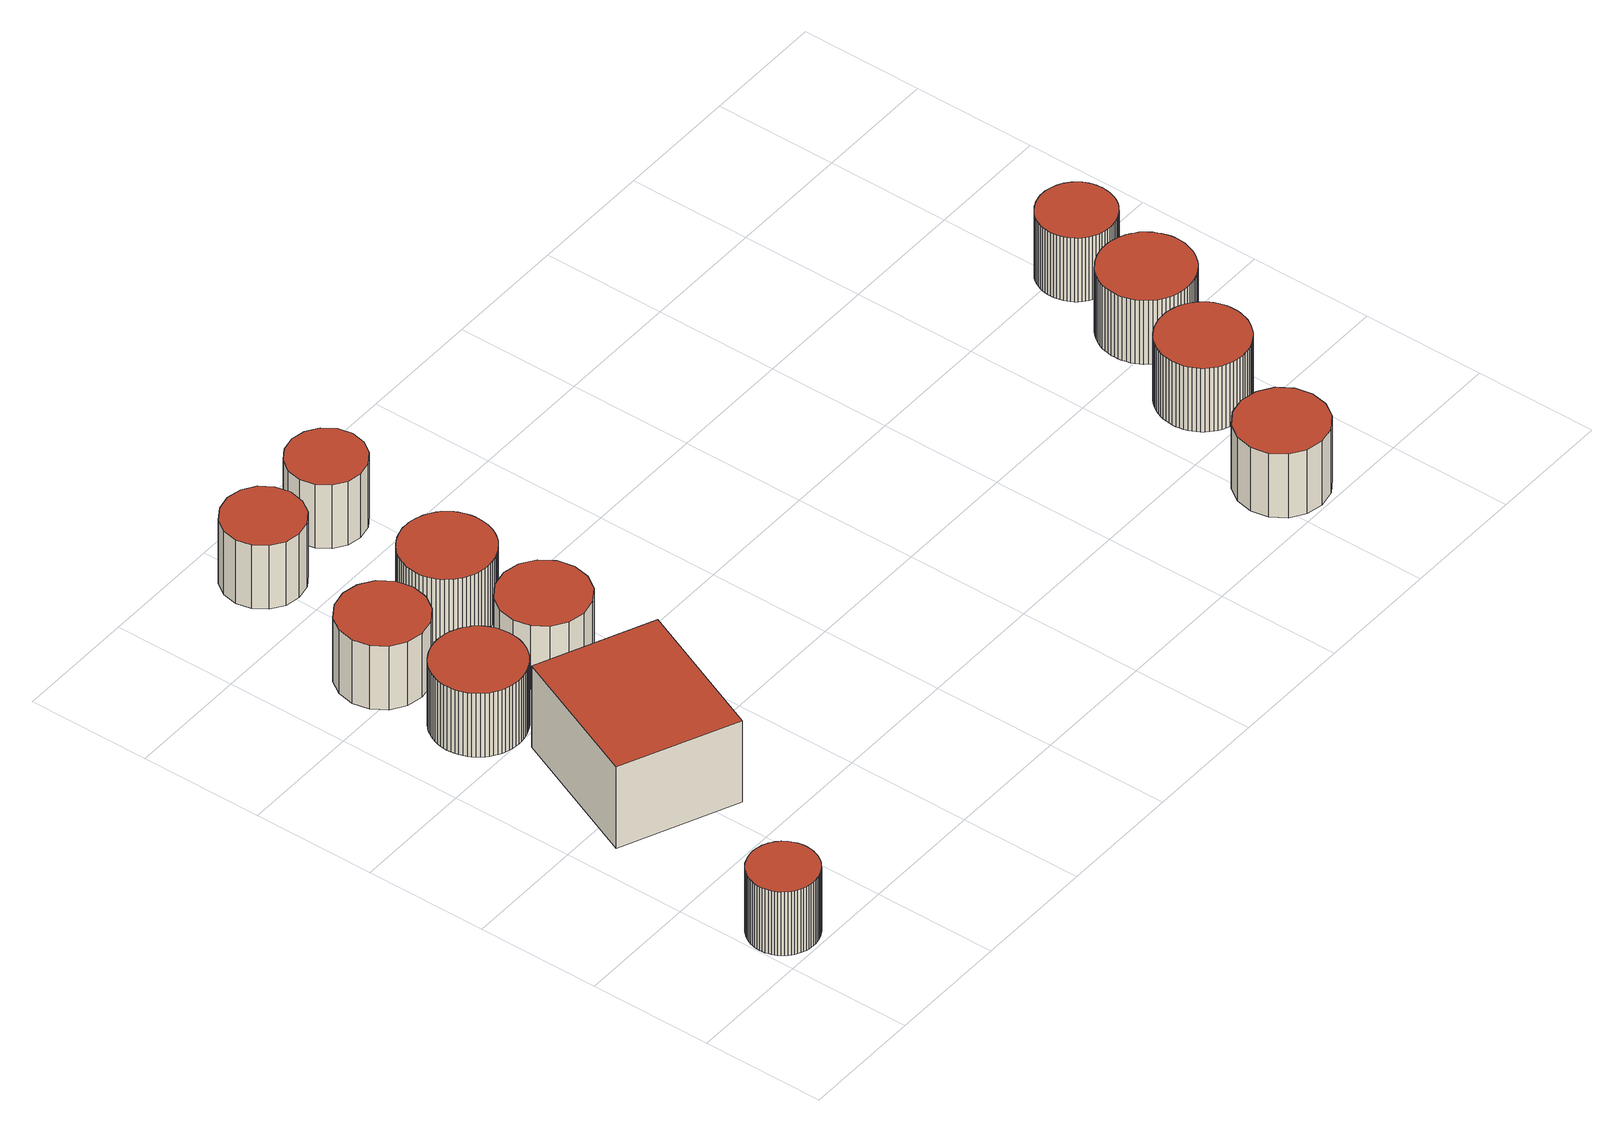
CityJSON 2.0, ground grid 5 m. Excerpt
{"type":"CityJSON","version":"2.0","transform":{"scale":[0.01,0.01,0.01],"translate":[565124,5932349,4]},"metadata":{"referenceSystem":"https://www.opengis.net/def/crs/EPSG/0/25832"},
"CityObjects":{
"building1":{"type":"Building","attributes":{"Gemeindeschluessel":"02000000","Geometrietyp2DReferenz":"3000","function":"51003_1205","roofType":"1000","measuredHeight":3},"geometry":[{"type":"MultiSurface","lod":"2","boundaries":[[[0,1,2,3,4,5,6,7,8,9,10,11,12,13,14,15,16,17,18,19,20,21,22,23,24,25,26,27,28,29,30,31,32,33,34,35,36,37,38,39,40,41,42,43,44,45,46,47,48,49,50,51,52,53,54,55,56,57,58,59,60,61,62,63,64,65,66,67,68,69,70,71]],[[72,73,74,75,76,77,78,79,80,81,82,83,84,85,86,87,88,89,90,91,92,93,94,95,96,97,98,99,100,101,102,103,104,105,106,107,108,109,110,111,112,113,114,115,116,117,118,119,120,121,122,123,124,125,126,127,128,129,130,131,132,133,134,135,136,137,138,139,140,141,142,143]],[[143,142,1,0]],[[142,141,2,1]],[[141,140,3,2]],[[140,139,4,3]],[[139,138,5,4]],[[138,137,6,5]],[[137,136,7,6]],[[136,135,8,7]],[[135,134,9,8]],[[134,133,10,9]],[[133,132,11,10]],[[132,131,12,11]],[[131,130,13,12]],[[130,129,14,13]],[[129,128,15,14]],[[128,127,16,15]],[[127,126,17,16]],[[126,125,18,17]],[[125,124,19,18]],[[124,123,20,19]],[[123,122,21,20]],[[122,121,22,21]],[[121,120,23,22]],[[120,119,24,23]],[[119,118,25,24]],[[118,117,26,25]],[[117,116,27,26]],[[116,115,28,27]],[[115,114,29,28]],[[114,113,30,29]],[[113,112,31,30]],[[112,111,32,31]],[[111,110,33,32]],[[110,109,34,33]],[[109,108,35,34]],[[108,107,36,35]],[[107,106,37,36]],[[106,105,38,37]],[[105,104,39,38]],[[104,103,40,39]],[[103,102,41,40]],[[102,101,42,41]],[[101,100,43,42]],[[100,99,44,43]],[[99,98,45,44]],[[98,97,46,45]],[[97,96,47,46]],[[96,95,48,47]],[[95,94,49,48]],[[94,93,50,49]],[[93,92,51,50]],[[92,91,52,51]],[[91,90,53,52]],[[90,89,54,53]],[[89,88,55,54]],[[88,87,56,55]],[[87,86,57,56]],[[86,85,58,57]],[[85,84,59,58]],[[84,83,60,59]],[[83,82,61,60]],[[82,81,62,61]],[[81,80,63,62]],[[80,79,64,63]],[[79,78,65,64]],[[78,77,66,65]],[[77,76,67,66]],[[76,75,68,67]],[[75,74,69,68]],[[74,73,70,69]],[[73,72,71,70]],[[72,143,0,71]]],"semantics":{"surfaces":[{"type":"GroundSurface"},{"type":"RoofSurface"},{"type":"WallSurface"}],"values":[0,1,2,2,2,2,2,2,2,2,2,2,2,2,2,2,2,2,2,2,2,2,2,2,2,2,2,2,2,2,2,2,2,2,2,2,2,2,2,2,2,2,2,2,2,2,2,2,2,2,2,2,2,2,2,2,2,2,2,2,2,2,2,2,2,2,2,2,2,2,2,2,2,2]}}]},
"building2":{"type":"Building","attributes":{"Gemeindeschluessel":"02000000","Geometrietyp2DReferenz":"3000","function":"31001_2100","roofType":"1000","measuredHeight":3.84,"storeysAboveGround":1},"geometry":[{"type":"MultiSurface","lod":"2","boundaries":[[[144,145,146,147]],[[148,149,150,151]],[[148,147,146,149]],[[149,146,145,150]],[[150,145,144,151]],[[151,144,147,148]]],"semantics":{"surfaces":[{"type":"RoofSurface"},{"type":"GroundSurface"},{"type":"WallSurface"}],"values":[0,1,2,2,2,2]}}]},
"building3":{"type":"Building","attributes":{"Gemeindeschluessel":"02000000","Geometrietyp2DReferenz":"3000","function":"51003_1205","roofType":"1000","measuredHeight":3},"geometry":[{"type":"MultiSurface","lod":"2","boundaries":[[[152,153,154,155,156,157,158,159,160,161,162,163,164,165,166,167,168,169,170,171,172,173,174,175,176,177,178,179,180,181,182,183,184,185,186,187,188,189,190,191,192,193,194,195,196,197,198,199,200,201,202,203,204,205,206,207,208,209,210,211,212,213,214,215,216,217,218,219,220,221,222,223]],[[224,225,226,227,228,229,230,231,232,233,234,235,236,237,238,239,240,241,242,243,244,245,246,247,248,249,250,251,252,253,254,255,256,257,258,259,260,261,262,263,264,265,266,267,268,269,270,271,272,273,274,275,276,277,278,279,280,281,282,283,284,285,286,287,288,289,290,291,292,293,294,295]],[[295,294,153,152]],[[294,293,154,153]],[[293,292,155,154]],[[292,291,156,155]],[[291,290,157,156]],[[290,289,158,157]],[[289,288,159,158]],[[288,287,160,159]],[[287,286,161,160]],[[286,285,162,161]],[[285,284,163,162]],[[284,283,164,163]],[[283,282,165,164]],[[282,281,166,165]],[[281,280,167,166]],[[280,279,168,167]],[[279,278,169,168]],[[278,277,170,169]],[[277,276,171,170]],[[276,275,172,171]],[[275,274,173,172]],[[274,273,174,173]],[[273,272,175,174]],[[272,271,176,175]],[[271,270,177,176]],[[270,269,178,177]],[[269,268,179,178]],[[268,267,180,179]],[[267,266,181,180]],[[266,265,182,181]],[[265,264,183,182]],[[264,263,184,183]],[[263,262,185,184]],[[262,261,186,185]],[[261,260,187,186]],[[260,259,188,187]],[[259,258,189,188]],[[258,257,190,189]],[[257,256,191,190]],[[256,255,192,191]],[[255,254,193,192]],[[254,253,194,193]],[[253,252,195,194]],[[252,251,196,195]],[[251,250,197,196]],[[250,249,198,197]],[[249,248,199,198]],[[248,247,200,199]],[[247,246,201,200]],[[246,245,202,201]],[[245,244,203,202]],[[244,243,204,203]],[[243,242,205,204]],[[242,241,206,205]],[[241,240,207,206]],[[240,239,208,207]],[[239,238,209,208]],[[238,237,210,209]],[[237,236,211,210]],[[236,235,212,211]],[[235,234,213,212]],[[234,233,214,213]],[[233,232,215,214]],[[232,231,216,215]],[[231,230,217,216]],[[230,229,218,217]],[[229,228,219,218]],[[228,227,220,219]],[[227,226,221,220]],[[226,225,222,221]],[[225,224,223,222]],[[224,295,152,223]]],"semantics":{"surfaces":[{"type":"GroundSurface"},{"type":"RoofSurface"},{"type":"WallSurface"}],"values":[0,1,2,2,2,2,2,2,2,2,2,2,2,2,2,2,2,2,2,2,2,2,2,2,2,2,2,2,2,2,2,2,2,2,2,2,2,2,2,2,2,2,2,2,2,2,2,2,2,2,2,2,2,2,2,2,2,2,2,2,2,2,2,2,2,2,2,2,2,2,2,2,2,2]}}]},
"building4":{"type":"Building","attributes":{"Gemeindeschluessel":"02000000","Geometrietyp2DReferenz":"3000","function":"51003_1205","roofType":"1000","measuredHeight":3},"geometry":[{"type":"MultiSurface","lod":"2","boundaries":[[[296,297,298,299,300,301,302,303,304,305,306,307,308,309,310,311]],[[312,313,314,315,316,317,318,319,320,321,322,323,324,325,326,327]],[[327,326,297,296]],[[326,325,298,297]],[[325,324,299,298]],[[324,323,300,299]],[[323,322,301,300]],[[322,321,302,301]],[[321,320,303,302]],[[320,319,304,303]],[[319,318,305,304]],[[318,317,306,305]],[[317,316,307,306]],[[316,315,308,307]],[[315,314,309,308]],[[314,313,310,309]],[[313,312,311,310]],[[312,327,296,311]]],"semantics":{"surfaces":[{"type":"GroundSurface"},{"type":"RoofSurface"},{"type":"WallSurface"}],"values":[0,1,2,2,2,2,2,2,2,2,2,2,2,2,2,2,2,2]}}]},
"building5":{"type":"Building","attributes":{"Gemeindeschluessel":"02000000","Geometrietyp2DReferenz":"3000","function":"51003_1205","roofType":"1000","measuredHeight":3},"geometry":[{"type":"MultiSurface","lod":"2","boundaries":[[[328,329,330,331,332,333,334,335,336,337,338,339,340,341,342,343]],[[344,345,346,347,348,349,350,351,352,353,354,355,356,357,358,359]],[[359,358,329,328]],[[358,357,330,329]],[[357,356,331,330]],[[356,355,332,331]],[[355,354,333,332]],[[354,353,334,333]],[[353,352,335,334]],[[352,351,336,335]],[[351,350,337,336]],[[350,349,338,337]],[[349,348,339,338]],[[348,347,340,339]],[[347,346,341,340]],[[346,345,342,341]],[[345,344,343,342]],[[344,359,328,343]]],"semantics":{"surfaces":[{"type":"GroundSurface"},{"type":"RoofSurface"},{"type":"WallSurface"}],"values":[0,1,2,2,2,2,2,2,2,2,2,2,2,2,2,2,2,2]}}]},
"building6":{"type":"Building","attributes":{"Gemeindeschluessel":"02000000","Geometrietyp2DReferenz":"3000","function":"51003_1205","roofType":"1000","measuredHeight":3},"geometry":[{"type":"MultiSurface","lod":"2","boundaries":[[[360,361,362,363,364,365,366,367,368,369,370,371,372,373,374,375]],[[376,377,378,379,380,381,382,383,384,385,386,387,388,389,390,391]],[[391,390,361,360]],[[390,389,362,361]],[[389,388,363,362]],[[388,387,364,363]],[[387,386,365,364]],[[386,385,366,365]],[[385,384,367,366]],[[384,383,368,367]],[[383,382,369,368]],[[382,381,370,369]],[[381,380,371,370]],[[380,379,372,371]],[[379,378,373,372]],[[378,377,374,373]],[[377,376,375,374]],[[376,391,360,375]]],"semantics":{"surfaces":[{"type":"GroundSurface"},{"type":"RoofSurface"},{"type":"WallSurface"}],"values":[0,1,2,2,2,2,2,2,2,2,2,2,2,2,2,2,2,2]}}]},
"building7":{"type":"Building","attributes":{"Gemeindeschluessel":"02000000","Geometrietyp2DReferenz":"3000","function":"51003_1205","roofType":"1000","measuredHeight":3},"geometry":[{"type":"MultiSurface","lod":"2","boundaries":[[[392,393,394,395,396,397,398,399,400,401,402,403,404,405,406,407,408,409,410,411,412,413,414,415,416,417,418,419,420,421,422,423,424,425,426,427,428,429,430,431,432,433,434,435,436,437,438,439,440,441,442,443,444,445,446,447,448,449,450,451,452,453,454,455,456,457,458,459,460,461,462,463]],[[464,465,466,467,468,469,470,471,472,473,474,475,476,477,478,479,480,481,482,483,484,485,486,487,488,489,490,491,492,493,494,495,496,497,498,499,500,501,502,503,504,505,506,507,508,509,510,511,512,513,514,515,516,517,518,519,520,521,522,523,524,525,526,527,528,529,530,531,532,533,534,535]],[[535,534,393,392]],[[534,533,394,393]],[[533,532,395,394]],[[532,531,396,395]],[[531,530,397,396]],[[530,529,398,397]],[[529,528,399,398]],[[528,527,400,399]],[[527,526,401,400]],[[526,525,402,401]],[[525,524,403,402]],[[524,523,404,403]],[[523,522,405,404]],[[522,521,406,405]],[[521,520,407,406]],[[520,519,408,407]],[[519,518,409,408]],[[518,517,410,409]],[[517,516,411,410]],[[516,515,412,411]],[[515,514,413,412]],[[514,513,414,413]],[[513,512,415,414]],[[512,511,416,415]],[[511,510,417,416]],[[510,509,418,417]],[[509,508,419,418]],[[508,507,420,419]],[[507,506,421,420]],[[506,505,422,421]],[[505,504,423,422]],[[504,503,424,423]],[[503,502,425,424]],[[502,501,426,425]],[[501,500,427,426]],[[500,499,428,427]],[[499,498,429,428]],[[498,497,430,429]],[[497,496,431,430]],[[496,495,432,431]],[[495,494,433,432]],[[494,493,434,433]],[[493,492,435,434]],[[492,491,436,435]],[[491,490,437,436]],[[490,489,438,437]],[[489,488,439,438]],[[488,487,440,439]],[[487,486,441,440]],[[486,485,442,441]],[[485,484,443,442]],[[484,483,444,443]],[[483,482,445,444]],[[482,481,446,445]],[[481,480,447,446]],[[480,479,448,447]],[[479,478,449,448]],[[478,477,450,449]],[[477,476,451,450]],[[476,475,452,451]],[[475,474,453,452]],[[474,473,454,453]],[[473,472,455,454]],[[472,471,456,455]],[[471,470,457,456]],[[470,469,458,457]],[[469,468,459,458]],[[468,467,460,459]],[[467,466,461,460]],[[466,465,462,461]],[[465,464,463,462]],[[464,535,392,463]]],"semantics":{"surfaces":[{"type":"GroundSurface"},{"type":"RoofSurface"},{"type":"WallSurface"}],"values":[0,1,2,2,2,2,2,2,2,2,2,2,2,2,2,2,2,2,2,2,2,2,2,2,2,2,2,2,2,2,2,2,2,2,2,2,2,2,2,2,2,2,2,2,2,2,2,2,2,2,2,2,2,2,2,2,2,2,2,2,2,2,2,2,2,2,2,2,2,2,2,2,2,2]}}]},
"building8":{"type":"Building","attributes":{"Gemeindeschluessel":"02000000","Geometrietyp2DReferenz":"3000","function":"51003_1205","roofType":"1000","measuredHeight":3},"geometry":[{"type":"MultiSurface","lod":"2","boundaries":[[[536,537,538,539,540,541,542,543,544,545,546,547,548,549,550,551]],[[552,553,554,555,556,557,558,559,560,561,562,563,564,565,566,567]],[[567,566,537,536]],[[566,565,538,537]],[[565,564,539,538]],[[564,563,540,539]],[[563,562,541,540]],[[562,561,542,541]],[[561,560,543,542]],[[560,559,544,543]],[[559,558,545,544]],[[558,557,546,545]],[[557,556,547,546]],[[556,555,548,547]],[[555,554,549,548]],[[554,553,550,549]],[[553,552,551,550]],[[552,567,536,551]]],"semantics":{"surfaces":[{"type":"GroundSurface"},{"type":"RoofSurface"},{"type":"WallSurface"}],"values":[0,1,2,2,2,2,2,2,2,2,2,2,2,2,2,2,2,2]}}]},
"building9":{"type":"Building","attributes":{"Gemeindeschluessel":"02000000","Geometrietyp2DReferenz":"3000","function":"51003_1205","roofType":"1000","measuredHeight":3},"geometry":[{"type":"MultiSurface","lod":"2","boundaries":[[[568,569,570,571,572,573,574,575,576,577,578,579,580,581,582,583]],[[584,585,586,587,588,589,590,591,592,593,594,595,596,597,598,599]],[[599,598,569,568]],[[598,597,570,569]],[[597,596,571,570]],[[596,595,572,571]],[[595,594,573,572]],[[594,593,574,573]],[[593,592,575,574]],[[592,591,576,575]],[[591,590,577,576]],[[590,589,578,577]],[[589,588,579,578]],[[588,587,580,579]],[[587,586,581,580]],[[586,585,582,581]],[[585,584,583,582]],[[584,599,568,583]]],"semantics":{"surfaces":[{"type":"GroundSurface"},{"type":"RoofSurface"},{"type":"WallSurface"}],"values":[0,1,2,2,2,2,2,2,2,2,2,2,2,2,2,2,2,2]}}]},
"building10":{"type":"Building","attributes":{"Gemeindeschluessel":"02000000","Geometrietyp2DReferenz":"3000","function":"51003_1205","roofType":"1000","measuredHeight":3},"geometry":[{"type":"MultiSurface","lod":"2","boundaries":[[[600,601,602,603,604,605,606,607,608,609,610,611,612,613,614,615,616,617,618,619,620,621,622,623,624,625,626,627,628,629,630,631,632,633,634,635,636,637,638,639,640,641,642,643,644,645,646,647,648,649,650,651,652,653,654,655,656,657,658,659,660,661,662,663,664,665,666,667,668,669,670,671]],[[672,673,674,675,676,677,678,679,680,681,682,683,684,685,686,687,688,689,690,691,692,693,694,695,696,697,698,699,700,701,702,703,704,705,706,707,708,709,710,711,712,713,714,715,716,717,718,719,720,721,722,723,724,725,726,727,728,729,730,731,732,733,734,735,736,737,738,739,740,741,742,743]],[[743,742,601,600]],[[742,741,602,601]],[[741,740,603,602]],[[740,739,604,603]],[[739,738,605,604]],[[738,737,606,605]],[[737,736,607,606]],[[736,735,608,607]],[[735,734,609,608]],[[734,733,610,609]],[[733,732,611,610]],[[732,731,612,611]],[[731,730,613,612]],[[730,729,614,613]],[[729,728,615,614]],[[728,727,616,615]],[[727,726,617,616]],[[726,725,618,617]],[[725,724,619,618]],[[724,723,620,619]],[[723,722,621,620]],[[722,721,622,621]],[[721,720,623,622]],[[720,719,624,623]],[[719,718,625,624]],[[718,717,626,625]],[[717,716,627,626]],[[716,715,628,627]],[[715,714,629,628]],[[714,713,630,629]],[[713,712,631,630]],[[712,711,632,631]],[[711,710,633,632]],[[710,709,634,633]],[[709,708,635,634]],[[708,707,636,635]],[[707,706,637,636]],[[706,705,638,637]],[[705,704,639,638]],[[704,703,640,639]],[[703,702,641,640]],[[702,701,642,641]],[[701,700,643,642]],[[700,699,644,643]],[[699,698,645,644]],[[698,697,646,645]],[[697,696,647,646]],[[696,695,648,647]],[[695,694,649,648]],[[694,693,650,649]],[[693,692,651,650]],[[692,691,652,651]],[[691,690,653,652]],[[690,689,654,653]],[[689,688,655,654]],[[688,687,656,655]],[[687,686,657,656]],[[686,685,658,657]],[[685,684,659,658]],[[684,683,660,659]],[[683,682,661,660]],[[682,681,662,661]],[[681,680,663,662]],[[680,679,664,663]],[[679,678,665,664]],[[678,677,666,665]],[[677,676,667,666]],[[676,675,668,667]],[[675,674,669,668]],[[674,673,670,669]],[[673,672,671,670]],[[672,743,600,671]]],"semantics":{"surfaces":[{"type":"GroundSurface"},{"type":"RoofSurface"},{"type":"WallSurface"}],"values":[0,1,2,2,2,2,2,2,2,2,2,2,2,2,2,2,2,2,2,2,2,2,2,2,2,2,2,2,2,2,2,2,2,2,2,2,2,2,2,2,2,2,2,2,2,2,2,2,2,2,2,2,2,2,2,2,2,2,2,2,2,2,2,2,2,2,2,2,2,2,2,2,2,2]}}]},
"building11":{"type":"Building","attributes":{"Gemeindeschluessel":"02000000","Geometrietyp2DReferenz":"3000","function":"51003_1205","roofType":"1000","measuredHeight":3},"geometry":[{"type":"MultiSurface","lod":"2","boundaries":[[[744,745,746,747,748,749,750,751,752,753,754,755,756,757,758,759,760,761,762,763,764,765,766,767,768,769,770,771,772,773,774,775,776,777,778,779,780,781,782,783,784,785,786,787,788,789,790,791,792,793,794,795,796,797,798,799,800,801,802,803,804,805,806,807,808,809,810,811,812,813,814,815]],[[816,817,818,819,820,821,822,823,824,825,826,827,828,829,830,831,832,833,834,835,836,837,838,839,840,841,842,843,844,845,846,847,848,849,850,851,852,853,854,855,856,857,858,859,860,861,862,863,864,865,866,867,868,869,870,871,872,873,874,875,876,877,878,879,880,881,882,883,884,885,886,887]],[[887,886,745,744]],[[886,885,746,745]],[[885,884,747,746]],[[884,883,748,747]],[[883,882,749,748]],[[882,881,750,749]],[[881,880,751,750]],[[880,879,752,751]],[[879,878,753,752]],[[878,877,754,753]],[[877,876,755,754]],[[876,875,756,755]],[[875,874,757,756]],[[874,873,758,757]],[[873,872,759,758]],[[872,871,760,759]],[[871,870,761,760]],[[870,869,762,761]],[[869,868,763,762]],[[868,867,764,763]],[[867,866,765,764]],[[866,865,766,765]],[[865,864,767,766]],[[864,863,768,767]],[[863,862,769,768]],[[862,861,770,769]],[[861,860,771,770]],[[860,859,772,771]],[[859,858,773,772]],[[858,857,774,773]],[[857,856,775,774]],[[856,855,776,775]],[[855,854,777,776]],[[854,853,778,777]],[[853,852,779,778]],[[852,851,780,779]],[[851,850,781,780]],[[850,849,782,781]],[[849,848,783,782]],[[848,847,784,783]],[[847,846,785,784]],[[846,845,786,785]],[[845,844,787,786]],[[844,843,788,787]],[[843,842,789,788]],[[842,841,790,789]],[[841,840,791,790]],[[840,839,792,791]],[[839,838,793,792]],[[838,837,794,793]],[[837,836,795,794]],[[836,835,796,795]],[[835,834,797,796]],[[834,833,798,797]],[[833,832,799,798]],[[832,831,800,799]],[[831,830,801,800]],[[830,829,802,801]],[[829,828,803,802]],[[828,827,804,803]],[[827,826,805,804]],[[826,825,806,805]],[[825,824,807,806]],[[824,823,808,807]],[[823,822,809,808]],[[822,821,810,809]],[[821,820,811,810]],[[820,819,812,811]],[[819,818,813,812]],[[818,817,814,813]],[[817,816,815,814]],[[816,887,744,815]]],"semantics":{"surfaces":[{"type":"GroundSurface"},{"type":"RoofSurface"},{"type":"WallSurface"}],"values":[0,1,2,2,2,2,2,2,2,2,2,2,2,2,2,2,2,2,2,2,2,2,2,2,2,2,2,2,2,2,2,2,2,2,2,2,2,2,2,2,2,2,2,2,2,2,2,2,2,2,2,2,2,2,2,2,2,2,2,2,2,2,2,2,2,2,2,2,2,2,2,2,2,2]}}]},
"building12":{"type":"Building","attributes":{"Gemeindeschluessel":"02000000","Geometrietyp2DReferenz":"3000","function":"51003_1205","roofType":"1000","measuredHeight":3},"geometry":[{"type":"MultiSurface","lod":"2","boundaries":[[[888,889,890,891,892,893,894,895,896,897,898,899,900,901,902,903,904,905,906,907,908,909,910,911,912,913,914,915,916,917,918,919,920,921,922,923,924,925,926,927,928,929,930,931,932,933,934,935,936,937,938,939,940,941,942,943,944,945,946,947,948,949,950,951,952,953,954,955,956,957,958,959]],[[960,961,962,963,964,965,966,967,968,969,970,971,972,973,974,975,976,977,978,979,980,981,982,983,984,985,986,987,988,989,990,991,992,993,994,995,996,997,998,999,1000,1001,1002,1003,1004,1005,1006,1007,1008,1009,1010,1011,1012,1013,1014,1015,1016,1017,1018,1019,1020,1021,1022,1023,1024,1025,1026,1027,1028,1029,1030,1031]],[[1031,1030,889,888]],[[1030,1029,890,889]],[[1029,1028,891,890]],[[1028,1027,892,891]],[[1027,1026,893,892]],[[1026,1025,894,893]],[[1025,1024,895,894]],[[1024,1023,896,895]],[[1023,1022,897,896]],[[1022,1021,898,897]],[[1021,1020,899,898]],[[1020,1019,900,899]],[[1019,1018,901,900]],[[1018,1017,902,901]],[[1017,1016,903,902]],[[1016,1015,904,903]],[[1015,1014,905,904]],[[1014,1013,906,905]],[[1013,1012,907,906]],[[1012,1011,908,907]],[[1011,1010,909,908]],[[1010,1009,910,909]],[[1009,1008,911,910]],[[1008,1007,912,911]],[[1007,1006,913,912]],[[1006,1005,914,913]],[[1005,1004,915,914]],[[1004,1003,916,915]],[[1003,1002,917,916]],[[1002,1001,918,917]],[[1001,1000,919,918]],[[1000,999,920,919]],[[999,998,921,920]],[[998,997,922,921]],[[997,996,923,922]],[[996,995,924,923]],[[995,994,925,924]],[[994,993,926,925]],[[993,992,927,926]],[[992,991,928,927]],[[991,990,929,928]],[[990,989,930,929]],[[989,988,931,930]],[[988,987,932,931]],[[987,986,933,932]],[[986,985,934,933]],[[985,984,935,934]],[[984,983,936,935]],[[983,982,937,936]],[[982,981,938,937]],[[981,980,939,938]],[[980,979,940,939]],[[979,978,941,940]],[[978,977,942,941]],[[977,976,943,942]],[[976,975,944,943]],[[975,974,945,944]],[[974,973,946,945]],[[973,972,947,946]],[[972,971,948,947]],[[971,970,949,948]],[[970,969,950,949]],[[969,968,951,950]],[[968,967,952,951]],[[967,966,953,952]],[[966,965,954,953]],[[965,964,955,954]],[[964,963,956,955]],[[963,962,957,956]],[[962,961,958,957]],[[961,960,959,958]],[[960,1031,888,959]]],"semantics":{"surfaces":[{"type":"GroundSurface"},{"type":"RoofSurface"},{"type":"WallSurface"}],"values":[0,1,2,2,2,2,2,2,2,2,2,2,2,2,2,2,2,2,2,2,2,2,2,2,2,2,2,2,2,2,2,2,2,2,2,2,2,2,2,2,2,2,2,2,2,2,2,2,2,2,2,2,2,2,2,2,2,2,2,2,2,2,2,2,2,2,2,2,2,2,2,2,2,2]}}]}
},
"vertices":[
[140,284,104],[152,284,104],[164,282,104],[175,279,104],[187,276,104],[198,271,104],[208,266,104],[218,260,104],[228,252,104],[236,244,104],[244,236,104],[251,226,104],[258,216,104],[263,206,104],[268,195,104],[271,183,104],[274,172,104],[275,160,104],[276,148,104],[275,136,104],[274,125,104],[271,113,104],[268,102,104],[263,91,104],[258,80,104],[251,70,104],[244,61,104],[236,52,104],[227,44,104],[218,37,104],[208,31,104],[197,25,104],[186,21,104],[175,17,104],[164,15,104],[152,13,104],[140,13,104],[128,13,104],[117,15,104],[105,17,104],[94,21,104],[83,25,104],[72,31,104],[62,37,104],[53,44,104],[44,52,104],[36,61,104],[29,71,104],[22,81,104],[17,91,104],[13,102,104],[9,113,104],[6,125,104],[5,137,104],[4,148,104],[5,160,104],[6,172,104],[9,183,104],[13,195,104],[17,206,104],[23,216,104],[29,226,104],[36,236,104],[44,244,104],[53,252,104],[62,260,104],[72,266,104],[83,271,104],[94,276,104],[105,279,104],[117,282,104],[128,284,104],[128,284,404],[117,282,404],[105,279,404],[94,276,404],[83,271,404],[72,266,404],[62,260,404],[53,252,404],[44,244,404],[36,236,404],[29,226,404],[23,216,404],[17,206,404],[13,195,404],[9,183,404],[6,172,404],[5,160,404],[4,148,404],[5,137,404],[6,125,404],[9,113,404],[13,102,404],[17,91,404],[22,81,404],[29,71,404],[36,61,404],[44,52,404],[53,44,404],[62,37,404],[72,31,404],[83,25,404],[94,21,404],[105,17,404],[117,15,404],[128,13,404],[140,13,404],[152,13,404],[164,15,404],[175,17,404],[186,21,404],[197,25,404],[208,31,404],[218,37,404],[227,44,404],[236,52,404],[244,61,404],[251,70,404],[258,80,404],[263,91,404],[268,102,404],[271,113,404],[274,125,404],[275,136,404],[276,148,404],[275,160,404],[274,172,404],[271,183,404],[268,195,404],[263,206,404],[258,216,404],[251,226,404],[244,236,404],[236,244,404],[228,252,404],[218,260,404],[208,266,404],[198,271,404],[187,276,404],[175,279,404],[164,282,404],[152,284,404],[140,284,404],
[586,670,499],[834,1236,499],[367,1440,499],[119,874,499],[119,874,115],[367,1440,115],[834,1236,115],[586,670,115],
[354,1849,114],[370,1848,114],[385,1846,114],[401,1843,114],[416,1838,114],[430,1832,114],[444,1824,114],[458,1816,114],[470,1806,114],[482,1796,114],[493,1784,114],[502,1772,114],[511,1758,114],[518,1744,114],[524,1730,114],[529,1715,114],[532,1699,114],[534,1683,114],[535,1668,114],[534,1652,114],[532,1636,114],[529,1621,114],[524,1606,114],[518,1591,114],[511,1577,114],[502,1564,114],[493,1552,114],[482,1540,114],[470,1529,114],[458,1520,114],[444,1511,114],[430,1504,114],[416,1498,114],[401,1493,114],[385,1490,114],[370,1488,114],[354,1487,114],[338,1488,114],[322,1490,114],[307,1493,114],[292,1498,114],[278,1504,114],[264,1511,114],[250,1520,114],[238,1529,114],[226,1540,114],[215,1552,114],[206,1564,114],[197,1577,114],[190,1591,114],[184,1606,114],[179,1621,114],[176,1636,114],[174,1652,114],[173,1668,114],[174,1684,114],[176,1699,114],[179,1715,114],[184,1730,114],[190,1744,114],[197,1758,114],[206,1772,114],[215,1784,114],[226,1796,114],[238,1806,114],[250,1816,114],[264,1825,114],[278,1832,114],[292,1838,114],[307,1843,114],[323,1846,114],[338,1848,114],[338,1848,414],[323,1846,414],[307,1843,414],[292,1838,414],[278,1832,414],[264,1825,414],[250,1816,414],[238,1806,414],[226,1796,414],[215,1784,414],[206,1772,414],[197,1758,414],[190,1744,414],[184,1730,414],[179,1715,414],[176,1699,414],[174,1684,414],[173,1668,414],[174,1652,414],[176,1636,414],[179,1621,414],[184,1606,414],[190,1591,414],[197,1577,414],[206,1564,414],[215,1552,414],[226,1540,414],[238,1529,414],[250,1520,414],[264,1511,414],[278,1504,414],[292,1498,414],[307,1493,414],[322,1490,414],[338,1488,414],[354,1487,414],[370,1488,414],[385,1490,414],[401,1493,414],[416,1498,414],[430,1504,414],[444,1511,414],[458,1520,414],[470,1529,414],[482,1540,414],[493,1552,414],[502,1564,414],[511,1577,414],[518,1591,414],[524,1606,414],[529,1621,414],[532,1636,414],[534,1652,414],[535,1668,414],[534,1683,414],[532,1699,414],[529,1715,414],[524,1730,414],[518,1744,414],[511,1758,414],[502,1772,414],[493,1784,414],[482,1796,414],[470,1806,414],[458,1816,414],[444,1824,414],[430,1832,414],[416,1838,414],[401,1843,414],[385,1846,414],[370,1848,414],[354,1849,414],
[346,2266,113],[414,2252,113],[471,2214,113],[510,2156,113],[524,2088,113],[510,2020,113],[471,1963,113],[414,1924,113],[346,1911,113],[278,1924,113],[220,1963,113],[182,2020,113],[168,2088,113],[182,2156,113],[220,2214,113],[278,2252,113],[278,2252,413],[220,2214,413],[182,2156,413],[168,2088,413],[182,2020,413],[220,1963,413],[278,1924,413],[346,1911,413],[414,1924,413],[471,1963,413],[510,2020,413],[524,2088,413],[510,2156,413],[471,2214,413],[414,2252,413],[346,2266,413],
[774,1877,118],[843,1863,118],[901,1824,118],[940,1766,118],[953,1697,118],[940,1629,118],[901,1571,118],[843,1532,118],[774,1518,118],[705,1532,118],[647,1571,118],[608,1629,118],[595,1697,118],[608,1766,118],[647,1824,118],[705,1863,118],[705,1863,418],[647,1824,418],[608,1766,418],[595,1697,418],[608,1629,418],[647,1571,418],[705,1532,418],[774,1518,418],[843,1532,418],[901,1571,418],[940,1629,418],[953,1697,418],[940,1766,418],[901,1824,418],[843,1863,418],[774,1877,418],
[495,2894,122],[557,2881,122],[609,2847,122],[643,2795,122],[656,2733,122],[643,2672,122],[609,2620,122],[557,2585,122],[495,2573,122],[434,2585,122],[382,2620,122],[347,2672,122],[335,2733,122],[347,2795,122],[382,2847,122],[434,2881,122],[434,2881,422],[382,2847,422],[347,2795,422],[335,2733,422],[347,2672,422],[382,2620,422],[434,2585,422],[495,2573,422],[557,2585,422],[609,2620,422],[643,2672,422],[656,2733,422],[643,2795,422],[609,2847,422],[557,2881,422],[495,2894,422],
[770,2307,116],[786,2307,116],[801,2305,116],[817,2301,116],[832,2296,116],[847,2290,116],[861,2283,116],[874,2274,116],[887,2265,116],[899,2254,116],[909,2242,116],[919,2230,116],[928,2216,116],[935,2202,116],[941,2188,116],[946,2172,116],[949,2157,116],[951,2141,116],[952,2125,116],[951,2109,116],[949,2094,116],[946,2078,116],[941,2063,116],[935,2048,116],[928,2034,116],[919,2021,116],[909,2008,116],[899,1996,116],[887,1986,116],[874,1976,116],[861,1968,116],[847,1960,116],[832,1954,116],[817,1949,116],[801,1946,116],[786,1944,116],[770,1943,116],[754,1944,116],[738,1946,116],[723,1949,116],[707,1954,116],[693,1960,116],[679,1968,116],[665,1976,116],[653,1986,116],[641,1996,116],[630,2008,116],[621,2021,116],[612,2034,116],[605,2048,116],[599,2063,116],[594,2078,116],[590,2094,116],[588,2109,116],[588,2125,116],[588,2141,116],[590,2157,116],[594,2172,116],[599,2188,116],[605,2202,116],[612,2216,116],[621,2230,116],[630,2242,116],[641,2254,116],[653,2265,116],[665,2274,116],[679,2283,116],[693,2290,116],[707,2296,116],[723,2301,116],[738,2305,116],[754,2307,116],[754,2307,416],[738,2305,416],[723,2301,416],[707,2296,416],[693,2290,416],[679,2283,416],[665,2274,416],[653,2265,416],[641,2254,416],[630,2242,416],[621,2230,416],[612,2216,416],[605,2202,416],[599,2188,416],[594,2172,416],[590,2157,416],[588,2141,416],[588,2125,416],[588,2109,416],[590,2094,416],[594,2078,416],[599,2063,416],[605,2048,416],[612,2034,416],[621,2021,416],[630,2008,416],[641,1996,416],[653,1986,416],[665,1976,416],[679,1968,416],[693,1960,416],[707,1954,416],[723,1949,416],[738,1946,416],[754,1944,416],[770,1943,416],[786,1944,416],[801,1946,416],[817,1949,416],[832,1954,416],[847,1960,416],[861,1968,416],[874,1976,416],[887,1986,416],[899,1996,416],[909,2008,416],[919,2021,416],[928,2034,416],[935,2048,416],[941,2063,416],[946,2078,416],[949,2094,416],[951,2109,416],[952,2125,416],[951,2141,416],[949,2157,416],[946,2172,416],[941,2188,416],[935,2202,416],[928,2216,416],[919,2230,416],[909,2242,416],[899,2254,416],[887,2265,416],[874,2274,416],[861,2283,416],[847,2290,416],[832,2296,416],[817,2301,416],[801,2305,416],[786,2307,416],[770,2307,416],
[875,2897,131],[933,2885,131],[983,2852,131],[1017,2802,131],[1029,2743,131],[1017,2684,131],[983,2634,131],[933,2601,131],[875,2589,131],[816,2601,131],[766,2634,131],[732,2684,131],[721,2743,131],[732,2802,131],[766,2852,131],[816,2885,131],[816,2885,431],[766,2852,431],[732,2802,431],[721,2743,431],[732,2684,431],[766,2634,431],[816,2601,431],[875,2589,431],[933,2601,431],[983,2634,431],[1017,2684,431],[1029,2743,431],[1017,2802,431],[983,2852,431],[933,2885,431],[875,2897,431],
[3106,376,99],[3175,362,99],[3234,323,99],[3273,265,99],[3286,196,99],[3273,127,99],[3234,68,99],[3175,29,99],[3106,16,99],[3037,29,99],[2979,68,99],[2940,127,99],[2926,196,99],[2940,265,99],[2979,323,99],[3037,362,99],[3037,362,399],[2979,323,399],[2940,265,399],[2926,196,399],[2940,127,399],[2979,68,399],[3037,29,399],[3106,16,399],[3175,29,399],[3234,68,399],[3273,127,399],[3286,196,399],[3273,265,399],[3234,323,399],[3175,362,399],[3106,376,399],
[3271,849,132],[3286,849,132],[3302,847,132],[3317,843,132],[3332,839,132],[3346,833,132],[3360,826,132],[3373,817,132],[3385,808,132],[3396,797,132],[3407,786,132],[3416,774,132],[3425,761,132],[3432,747,132],[3438,732,132],[3442,718,132],[3446,703,132],[3448,687,132],[3448,672,132],[3448,656,132],[3446,641,132],[3442,626,132],[3438,611,132],[3432,597,132],[3425,583,132],[3416,570,132],[3407,558,132],[3396,546,132],[3385,536,132],[3373,526,132],[3360,518,132],[3346,511,132],[3332,505,132],[3317,500,132],[3302,497,132],[3286,495,132],[3271,494,132],[3255,495,132],[3240,497,132],[3225,500,132],[3210,505,132],[3196,511,132],[3182,518,132],[3169,526,132],[3157,536,132],[3145,546,132],[3135,558,132],[3125,570,132],[3117,583,132],[3110,597,132],[3104,611,132],[3099,626,132],[3096,641,132],[3094,656,132],[3093,672,132],[3094,687,132],[3096,703,132],[3099,718,132],[3104,732,132],[3110,747,132],[3117,761,132],[3125,774,132],[3135,786,132],[3145,797,132],[3157,808,132],[3169,817,132],[3182,826,132],[3196,833,132],[3210,839,132],[3225,843,132],[3240,847,132],[3255,849,132],[3255,849,432],[3240,847,432],[3225,843,432],[3210,839,432],[3196,833,432],[3182,826,432],[3169,817,432],[3157,808,432],[3145,797,432],[3135,786,432],[3125,774,432],[3117,761,432],[3110,747,432],[3104,732,432],[3099,718,432],[3096,703,432],[3094,687,432],[3093,672,432],[3094,656,432],[3096,641,432],[3099,626,432],[3104,611,432],[3110,597,432],[3117,583,432],[3125,570,432],[3135,558,432],[3145,546,432],[3157,536,432],[3169,526,432],[3182,518,432],[3196,511,432],[3210,505,432],[3225,500,432],[3240,497,432],[3255,495,432],[3271,494,432],[3286,495,432],[3302,497,432],[3317,500,432],[3332,505,432],[3346,511,432],[3360,518,432],[3373,526,432],[3385,536,432],[3396,546,432],[3407,558,432],[3416,570,432],[3425,583,432],[3432,597,432],[3438,611,432],[3442,626,432],[3446,641,432],[3448,656,432],[3448,672,432],[3448,687,432],[3446,703,432],[3442,718,432],[3438,732,432],[3432,747,432],[3425,761,432],[3416,774,432],[3407,786,432],[3396,797,432],[3385,808,432],[3373,817,432],[3360,826,432],[3346,833,432],[3332,839,432],[3317,843,432],[3302,847,432],[3286,849,432],[3271,849,432],
[3430,1229,144],[3446,1229,144],[3462,1227,144],[3477,1223,144],[3493,1218,144],[3507,1212,144],[3522,1205,144],[3535,1196,144],[3548,1186,144],[3560,1176,144],[3571,1164,144],[3580,1151,144],[3589,1138,144],[3596,1123,144],[3602,1108,144],[3607,1093,144],[3611,1078,144],[3613,1062,144],[3614,1046,144],[3613,1030,144],[3611,1014,144],[3607,998,144],[3602,983,144],[3596,968,144],[3589,954,144],[3580,940,144],[3570,928,144],[3560,916,144],[3548,905,144],[3535,895,144],[3522,887,144],[3507,879,144],[3493,873,144],[3477,868,144],[3462,865,144],[3446,863,144],[3430,862,144],[3414,863,144],[3398,865,144],[3382,868,144],[3367,873,144],[3352,879,144],[3338,887,144],[3324,895,144],[3312,905,144],[3300,916,144],[3289,928,144],[3279,941,144],[3271,954,144],[3263,968,144],[3257,983,144],[3253,998,144],[3249,1014,144],[3247,1030,144],[3246,1046,144],[3247,1062,144],[3249,1078,144],[3253,1093,144],[3257,1109,144],[3263,1123,144],[3271,1138,144],[3280,1151,144],[3289,1164,144],[3300,1176,144],[3312,1187,144],[3325,1196,144],[3338,1205,144],[3352,1212,144],[3367,1218,144],[3382,1223,144],[3398,1227,144],[3414,1229,144],[3414,1229,444],[3398,1227,444],[3382,1223,444],[3367,1218,444],[3352,1212,444],[3338,1205,444],[3325,1196,444],[3312,1187,444],[3300,1176,444],[3289,1164,444],[3280,1151,444],[3271,1138,444],[3263,1123,444],[3257,1109,444],[3253,1093,444],[3249,1078,444],[3247,1062,444],[3246,1046,444],[3247,1030,444],[3249,1014,444],[3253,998,444],[3257,983,444],[3263,968,444],[3271,954,444],[3279,941,444],[3289,928,444],[3300,916,444],[3312,905,444],[3324,895,444],[3338,887,444],[3352,879,444],[3367,873,444],[3382,868,444],[3398,865,444],[3414,863,444],[3430,862,444],[3446,863,444],[3462,865,444],[3477,868,444],[3493,873,444],[3507,879,444],[3522,887,444],[3535,895,444],[3548,905,444],[3560,916,444],[3570,928,444],[3580,940,444],[3589,954,444],[3596,968,444],[3602,983,444],[3607,998,444],[3611,1014,444],[3613,1030,444],[3614,1046,444],[3613,1062,444],[3611,1078,444],[3607,1093,444],[3602,1108,444],[3596,1123,444],[3589,1138,444],[3580,1151,444],[3571,1164,444],[3560,1176,444],[3548,1186,444],[3535,1196,444],[3522,1205,444],[3507,1212,444],[3493,1218,444],[3477,1223,444],[3462,1227,444],[3446,1229,444],[3430,1229,444],
[3510,1568,153],[3523,1568,153],[3536,1566,153],[3549,1563,153],[3562,1559,153],[3574,1554,153],[3586,1548,153],[3597,1541,153],[3607,1533,153],[3617,1524,153],[3626,1515,153],[3634,1504,153],[3641,1493,153],[3647,1482,153],[3652,1469,153],[3656,1457,153],[3658,1444,153],[3660,1431,153],[3661,1418,153],[3660,1405,153],[3658,1392,153],[3656,1379,153],[3652,1366,153],[3647,1354,153],[3641,1343,153],[3634,1332,153],[3626,1321,153],[3617,1311,153],[3607,1303,153],[3597,1295,153],[3586,1288,153],[3574,1281,153],[3562,1276,153],[3549,1273,153],[3536,1270,153],[3523,1268,153],[3510,1267,153],[3497,1268,153],[3484,1270,153],[3471,1273,153],[3459,1276,153],[3447,1281,153],[3435,1288,153],[3424,1295,153],[3414,1303,153],[3404,1311,153],[3395,1321,153],[3387,1332,153],[3380,1343,153],[3374,1354,153],[3369,1366,153],[3365,1379,153],[3362,1392,153],[3360,1405,153],[3360,1418,153],[3360,1431,153],[3362,1444,153],[3365,1457,153],[3369,1469,153],[3374,1482,153],[3380,1493,153],[3387,1504,153],[3395,1515,153],[3404,1524,153],[3414,1533,153],[3424,1541,153],[3435,1548,153],[3447,1554,153],[3459,1559,153],[3471,1563,153],[3484,1566,153],[3497,1568,153],[3497,1568,453],[3484,1566,453],[3471,1563,453],[3459,1559,453],[3447,1554,453],[3435,1548,453],[3424,1541,453],[3414,1533,453],[3404,1524,453],[3395,1515,453],[3387,1504,453],[3380,1493,453],[3374,1482,453],[3369,1469,453],[3365,1457,453],[3362,1444,453],[3360,1431,453],[3360,1418,453],[3360,1405,453],[3362,1392,453],[3365,1379,453],[3369,1366,453],[3374,1354,453],[3380,1343,453],[3387,1332,453],[3395,1321,453],[3404,1311,453],[3414,1303,453],[3424,1295,453],[3435,1288,453],[3447,1281,453],[3459,1276,453],[3471,1273,453],[3484,1270,453],[3497,1268,453],[3510,1267,453],[3523,1268,453],[3536,1270,453],[3549,1273,453],[3562,1276,453],[3574,1281,453],[3586,1288,453],[3597,1295,453],[3607,1303,453],[3617,1311,453],[3626,1321,453],[3634,1332,453],[3641,1343,453],[3647,1354,453],[3652,1366,453],[3656,1379,453],[3658,1392,453],[3660,1405,453],[3661,1418,453],[3660,1431,453],[3658,1444,453],[3656,1457,453],[3652,1469,453],[3647,1482,453],[3641,1493,453],[3634,1504,453],[3626,1515,453],[3617,1524,453],[3607,1533,453],[3597,1541,453],[3586,1548,453],[3574,1554,453],[3562,1559,453],[3549,1563,453],[3536,1566,453],[3523,1568,453],[3510,1568,453]
]}
